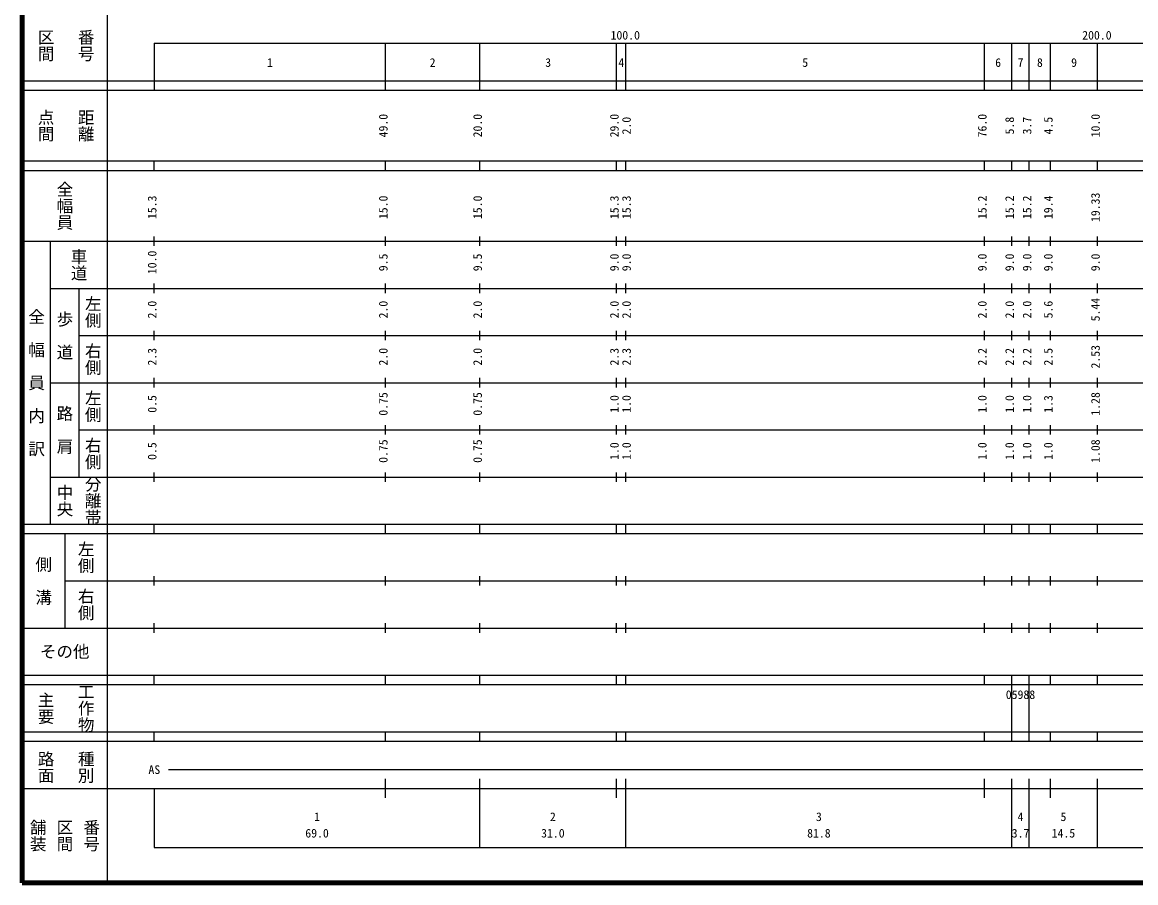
# Model space of a CAD drawing. Units: millimetres on the paper, enlarged 1000 times. Extents: x 40000 to 680000, y 20000 to 380000.
# Drawn here: x 40000 to 276076, y 20000 to 202409 of the extents above; entities that cross this region are included whole.
import ezdxf
from ezdxf.enums import TextEntityAlignment as Align

# ---------------------------------------------------------------- set-up
doc = ezdxf.new("R2010")
doc.units = ezdxf.units.MM
doc.header["$LTSCALE"] = 1000
doc.layers.add('M-TTL', color=2, linetype='Continuous', lineweight=140)
doc.layers.add('M-TTL-BAND', color=7, linetype='Continuous', lineweight=25)
doc.styles.add('@ＭＳ ゴシック', font='')
doc.styles.add('ＭＳ ゴシック', font='')
doc.styles.get('@ＭＳ ゴシック').set_extended_font_data('@MS Gothic')
doc.styles.get('ＭＳ ゴシック').set_extended_font_data('MS Gothic')

msp = doc.modelspace()

# ---------------------------------------------------------------- linework, layer by layer
at = {"layer": 'M-TTL'}
for p, q in [((40000, 380000), (40000, 20000)), ((40000, 20000), (680000, 20000))]:
    msp.add_line(p, q, dxfattribs=at)
at = {"layer": 'M-TTL-BAND'}
for p, q in [((58000, 370000), (58000, 20000)), ((68000, 198000), (579000, 198000)), ((68000, 198000), (68000, 188000)), ((117000, 188000), (117000, 198000)), ((137000, 188000), (137000, 198000)), ((166000, 188000), (166000, 198000)), ((168000, 188000), (168000, 198000)), ((244000, 188000), (244000, 198000)), ((249800, 188000), (249800, 198000)), ((253500, 188000), (253500, 198000)), ((258000, 188000), (258000, 198000)), ((268000, 188000), (268000, 198000)), ((40000, 190000), (579000, 190000)), ((40000, 188000), (579000, 188000)), ((40000, 173000), (579000, 173000)), ((68000, 171000), (68000, 173000)), ((117000, 171000), (117000, 173000)), ((137000, 171000), (137000, 173000)), ((166000, 171000), (166000, 173000)), ((168000, 171000), (168000, 173000)), ((244000, 171000), (244000, 173000)), ((249800, 171000), (249800, 173000)), ((253500, 171000), (253500, 173000)), ((258000, 171000), (258000, 173000)), ((268000, 171000), (268000, 173000)), ((40000, 171000), (579000, 171000)), ((40000, 156000), (579000, 156000)), ((46000, 96000), (46000, 156000)), ((68000, 155000), (68000, 157000)), ((117000, 155000), (117000, 157000)), ((137000, 155000), (137000, 157000)), ((166000, 155000), (166000, 157000)), ((168000, 155000), (168000, 157000)), ((244000, 155000), (244000, 157000)), ((249800, 155000), (249800, 157000)), ((253500, 155000), (253500, 157000)), ((258000, 155000), (258000, 157000)), ((268000, 155000), (268000, 157000)), ((68000, 145000), (68000, 147000)), ((117000, 145000), (117000, 147000)), ((137000, 145000), (137000, 147000)), ((166000, 145000), (166000, 147000)), ((168000, 145000), (168000, 147000)), ((244000, 145000), (244000, 147000)), ((249800, 145000), (249800, 147000)), ((253500, 145000), (253500, 147000)), ((258000, 145000), (258000, 147000)), ((268000, 145000), (268000, 147000)), ((46000, 146000), (579000, 146000)), ((52000, 146000), (52000, 106000)), ((68000, 135000), (68000, 137000)), ((117000, 135000), (117000, 137000)), ((137000, 135000), (137000, 137000)), ((166000, 135000), (166000, 137000)), ((168000, 135000), (168000, 137000)), ((244000, 135000), (244000, 137000)), ((249800, 135000), (249800, 137000)), ((253500, 135000), (253500, 137000)), ((258000, 135000), (258000, 137000)), ((268000, 135000), (268000, 137000)), ((52000, 136000), (579000, 136000)), ((46000, 126000), (579000, 126000)), ((68000, 125000), (68000, 127000)), ((117000, 125000), (117000, 127000)), ((137000, 125000), (137000, 127000)), ((166000, 125000), (166000, 127000)), ((168000, 125000), (168000, 127000)), ((244000, 125000), (244000, 127000)), ((249800, 125000), (249800, 127000)), ((253500, 125000), (253500, 127000)), ((258000, 125000), (258000, 127000)), ((268000, 125000), (268000, 127000)), ((52000, 116000), (579000, 116000)), ((68000, 115000), (68000, 117000)), ((117000, 115000), (117000, 117000)), ((137000, 115000), (137000, 117000)), ((166000, 115000), (166000, 117000)), ((168000, 115000), (168000, 117000)), ((244000, 115000), (244000, 117000)), ((249800, 115000), (249800, 117000)), ((253500, 115000), (253500, 117000)), ((258000, 115000), (258000, 117000)), ((268000, 115000), (268000, 117000)), ((68000, 105000), (68000, 107000)), ((117000, 105000), (117000, 107000)), ((137000, 105000), (137000, 107000)), ((166000, 105000), (166000, 107000)), ((168000, 105000), (168000, 107000)), ((244000, 105000), (244000, 107000)), ((249800, 105000), (249800, 107000)), ((253500, 105000), (253500, 107000)), ((258000, 105000), (258000, 107000)), ((268000, 105000), (268000, 107000)), ((46000, 106000), (579000, 106000)), ((40000, 96000), (579000, 96000)), ((68000, 94000), (68000, 96000)), ((117000, 94000), (117000, 96000)), ((137000, 94000), (137000, 96000)), ((166000, 94000), (166000, 96000)), ((168000, 94000), (168000, 96000)), ((244000, 94000), (244000, 96000)), ((249800, 94000), (249800, 96000)), ((253500, 94000), (253500, 96000)), ((258000, 94000), (258000, 96000)), ((268000, 94000), (268000, 96000)), ((40000, 94000), (579000, 94000)), ((49000, 94000), (49000, 74000)), ((68000, 83000), (68000, 85000)), ((117000, 83000), (117000, 85000)), ((137000, 83000), (137000, 85000)), ((166000, 83000), (166000, 85000)), ((168000, 83000), (168000, 85000)), ((244000, 83000), (244000, 85000)), ((249800, 83000), (249800, 85000)), ((253500, 83000), (253500, 85000)), ((258000, 83000), (258000, 85000)), ((268000, 83000), (268000, 85000)), ((49000, 84000), (579000, 84000)), ((40000, 74000), (579000, 74000)), ((68000, 73000), (68000, 75000)), ((117000, 73000), (117000, 75000)), ((137000, 73000), (137000, 75000)), ((166000, 73000), (166000, 75000)), ((168000, 73000), (168000, 75000)), ((244000, 73000), (244000, 75000)), ((249800, 73000), (249800, 75000)), ((253500, 73000), (253500, 75000)), ((258000, 73000), (258000, 75000)), ((268000, 73000), (268000, 75000)), ((40000, 64000), (579000, 64000)), ((68000, 62000), (68000, 64000)), ((117000, 62000), (117000, 64000)), ((137000, 62000), (137000, 64000)), ((166000, 62000), (166000, 64000)), ((168000, 62000), (168000, 64000)), ((244000, 62000), (244000, 64000)), ((249800, 62000), (249800, 64000)), ((253500, 62000), (253500, 64000)), ((258000, 62000), (258000, 64000)), ((268000, 62000), (268000, 64000)), ((40000, 62000), (579000, 62000)), ((249800, 52000), (249800, 62000)), ((253500, 52000), (253500, 62000)), ((40000, 52000), (579000, 52000)), ((68000, 50000), (68000, 52000)), ((117000, 50000), (117000, 52000)), ((137000, 50000), (137000, 52000)), ((166000, 50000), (166000, 52000)), ((168000, 50000), (168000, 52000)), ((244000, 50000), (244000, 52000)), ((249800, 50000), (249800, 52000)), ((253500, 50000), (253500, 52000)), ((258000, 50000), (258000, 52000)), ((268000, 50000), (268000, 52000)), ((40000, 50000), (579000, 50000)), ((71000, 44000), (565000, 44000)), ((117000, 38000), (117000, 42000)), ((137000, 27500), (137000, 42000)), ((166000, 38000), (166000, 42000)), ((168000, 27500), (168000, 42000)), ((244000, 38000), (244000, 42000)), ((249800, 27500), (249800, 42000)), ((253500, 27500), (253500, 42000)), ((258000, 38000), (258000, 42000)), ((268000, 27500), (268000, 42000)), ((40000, 40000), (579000, 40000)), ((68000, 40000), (68000, 27500)), ((68000, 27500), (579000, 27500))]:
    msp.add_line(p, q, dxfattribs=at)

# ---------------------------------------------------------------- texts
at = {"layer": 'M-TTL-BAND', "style": '@ＭＳ ゴシック'}
for s, p in [('番号', (53500, 197500)), ('区間', (45000, 197500)), ('点間', (45000, 180500)), ('距離', (53500, 180500)), ('全幅員', (49000, 163500)), ('車道', (52000, 151000)), ('左側', (55000, 141000)), ('全\u3000幅\u3000員\u3000内\u3000訳', (43000, 126000)), ('歩\u3000道', (49000, 136000)), ('右側', (55000, 131000)), ('左側', (55000, 121000)), ('路\u3000肩', (49000, 116000)), ('右側', (55000, 111000)), ('中央', (49000, 101000)), ('分離帯', (55000, 101000)), ('左側', (53500, 89000)), ('側\u3000溝', (44500, 84000)), ('右側', (53500, 79000)), ('工作物', (53500, 57000)), ('主要', (45000, 57000)), ('路面', (45000, 44500)), ('種別', (53500, 44500)), ('舗装', (43333, 30000)), ('区間', (49000, 30000)), ('番号', (54667, 30000))]:
    msp.add_text(s, height=2566, rotation=270, dxfattribs=at).set_placement(p, align=Align.MIDDLE_CENTER)
at = {"layer": 'M-TTL-BAND', "style": 'ＭＳ ゴシック'}
for s, p in [('100.0', (167844, 198195)), ('200.0', (267844, 198195)), ('1', (92500, 192405)), ('2', (127000, 192405)), ('3', (151500, 192405)), ('4', (167000, 192405)), ('5', (206000, 192405)), ('6', (246900, 192405)), ('7', (251650, 192405)), ('8', (255750, 192405)), ('9', (263000, 192405)), ('AS', (68000, 42500)), ('1', (102500, 32523)), ('2', (152500, 32523)), ('3', (208900, 32523)), ('4', (251650, 32523)), ('5', (260750, 32523)), ('69.0', (102500, 29033)), ('31.0', (152500, 29033)), ('81.8', (208900, 29033)), ('3.7', (251650, 29033)), ('14.5', (260750, 29033))]:
    msp.add_text(s, height=1833, dxfattribs=at).set_placement(p, align=Align.BOTTOM_CENTER)
for s, p in [('49.0', (118000, 180500)), ('20.0', (138000, 180500)), ('29.0', (167000, 180500)), ('2.0', (169570, 180500)), ('76.0', (245000, 180500)), ('5.8', (250800, 180500)), ('3.7', (254500, 180500)), ('4.5', (259000, 180500)), ('10.0', (269000, 180500)), ('15.3', (69000, 163174)), ('15.0', (118000, 163174)), ('15.0', (138000, 163174)), ('15.3', (167000, 163174)), ('15.3', (169570, 163174)), ('15.2', (245000, 163174)), ('15.2', (250800, 163174)), ('15.2', (254500, 163174)), ('19.4', (259000, 163174)), ('19.33', (269000, 163174)), ('10.0', (69000, 151500)), ('9.5', (118000, 151500)), ('9.5', (138000, 151500)), ('9.0', (167000, 151500)), ('9.0', (169570, 151500)), ('9.0', (245000, 151500)), ('9.0', (250800, 151500)), ('9.0', (254500, 151500)), ('9.0', (259000, 151500)), ('9.0', (269000, 151500)), ('2.0', (69000, 141500)), ('2.0', (118000, 141500)), ('2.0', (138000, 141500)), ('2.0', (167000, 141500)), ('2.0', (169570, 141500)), ('2.0', (245000, 141500)), ('2.0', (250800, 141500)), ('2.0', (254500, 141500)), ('5.6', (259000, 141500)), ('5.44', (269000, 141500)), ('2.3', (69000, 131500)), ('2.0', (118000, 131500)), ('2.0', (138000, 131500)), ('2.3', (167000, 131500)), ('2.3', (169570, 131500)), ('2.2', (245000, 131500)), ('2.2', (250800, 131500)), ('2.2', (254500, 131500)), ('2.5', (259000, 131500)), ('2.53', (269000, 131500)), ('0.5', (69000, 121500)), ('0.75', (118000, 121500)), ('0.75', (138000, 121500)), ('1.0', (167000, 121500)), ('1.0', (169570, 121500)), ('1.0', (245000, 121500)), ('1.0', (250800, 121500)), ('1.0', (254500, 121500)), ('1.3', (259000, 121500)), ('1.28', (269000, 121500)), ('0.75', (118000, 111500)), ('0.75', (138000, 111500)), ('1.08', (269000, 111500)), ('0.5', (69000, 111500)), ('1.0', (167000, 111500)), ('1.0', (169570, 111500)), ('1.0', (245000, 111500)), ('1.0', (250800, 111500)), ('1.0', (254500, 111500)), ('1.0', (259000, 111500))]:
    msp.add_text(s, height=1833, rotation=90, dxfattribs=at).set_placement(p, align=Align.BOTTOM_CENTER)
msp.add_text('その他', height=2566, dxfattribs=at).set_placement((49000, 69000), align=Align.MIDDLE_CENTER)
msp.add_text('05988', height=1833, dxfattribs=at).set_placement((248525, 58405), align=Align.BOTTOM_LEFT)

doc.saveas('drawing.dxf')
